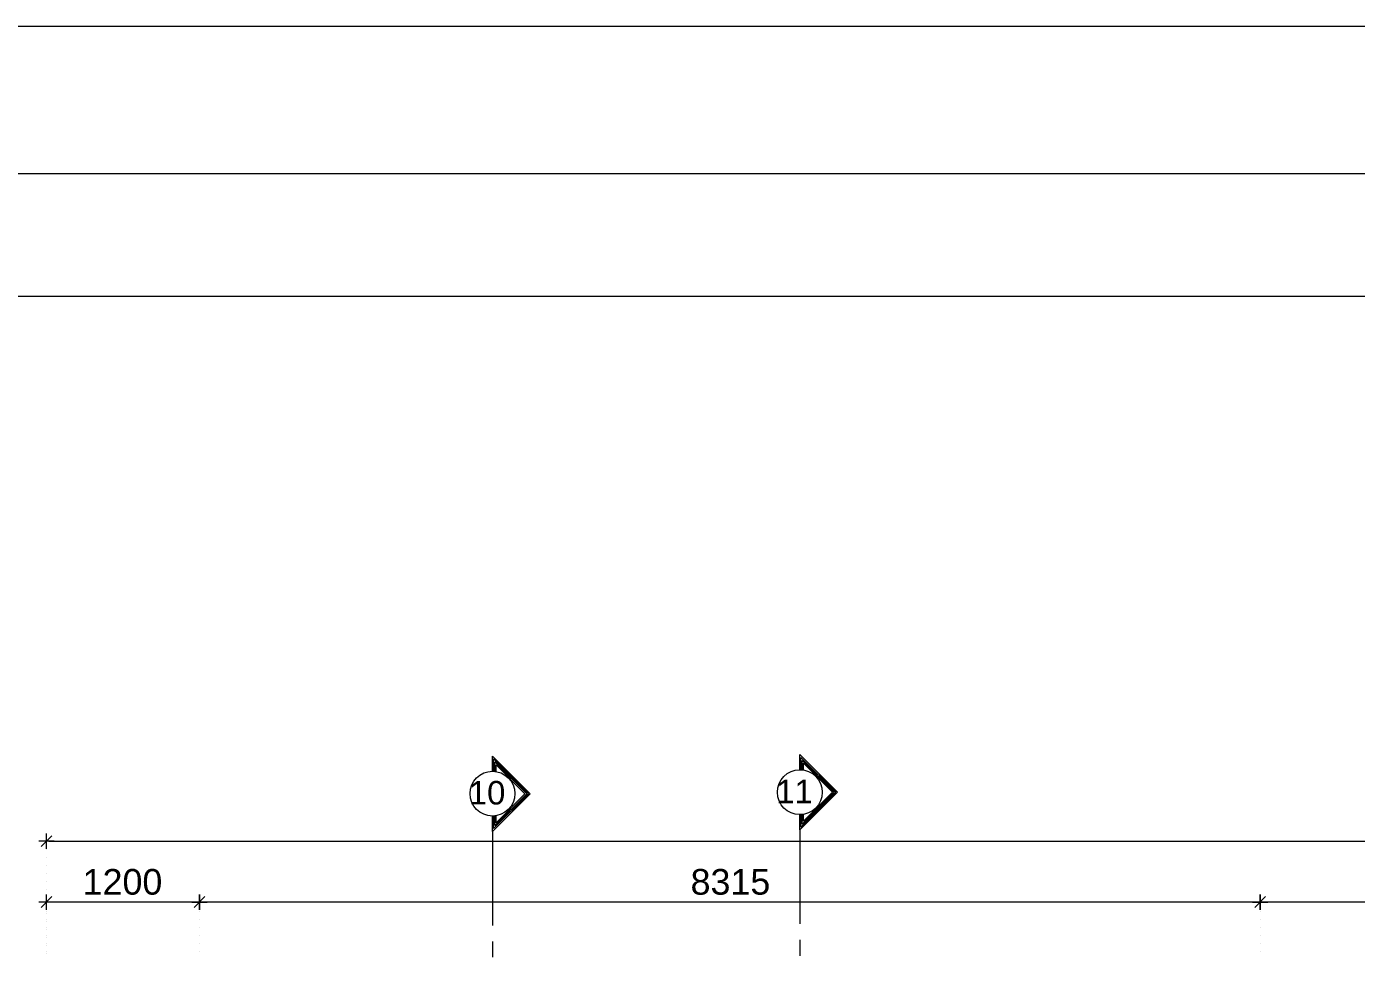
# Model space of a CAD drawing. Header units: millimetres. Extents: x -1303 to 98744, y -1303 to 90097.
# Drawn here: x 53788 to 64214, y 81483 to 88787 of the extents above; entities that cross this region are included whole.
import ezdxf

# ---------------------------------------------------------------- set-up
doc = ezdxf.new("R2010")
doc.units = ezdxf.units.MM
doc.layers.add('PDF_Geometry', color=7, linetype='Continuous')
doc.layers.add('PDF_Text', color=7, linetype='Continuous')
doc.styles.add('PDF ArialMT', font='arial.ttf')
doc.styles.get("Standard").update_dxf_attribs({"font": 'arial.ttf'})

msp = doc.modelspace()

# ---------------------------------------------------------------- linework, layer by layer
at = {"layer": 'PDF_Geometry', "lineweight": 0}
for points in [[(6.54583, 6.54583), (97433.8658, 6.54583), (97433.8658, 88787.25523), (6.54583, 88787.25523)], [(1161.74035, 13281.54944), (80883.69126, 13281.54944), (80883.69126, 87632.06458), (1161.74035, 87632.06458)], [(1161.74035, 1094.88274), (96279.51452, 1094.88274), (96279.51452, 87632.06407), (1161.74035, 87632.06407)]]:
    msp.add_lwpolyline(points, close=True, dxfattribs=at)
at = {"layer": 'PDF_Geometry', "color": 1, "lineweight": 0}
for points in [[(80623.8782, 13152.0657), (80623.8782, 86672.35925), (1637.3587, 86672.35925), (1694.907, 17759.30172), (1711.83292, 17182.97521), (1760.07166, 16609.18593), (1839.62346, 16037.93595), (1950.48832, 15472.60963), (2091.81989, 14914.0541), (2264.46428, 14363.96153), (2466.72904, 13824.87122), (2697.76807, 13296.78215), (2771.39569, 13152.0657)], [(57440.44335, 82949.50695), (57440.44335, 83068.83141), (57734.9528, 82773.47071), (57440.44335, 82478.11827), (57440.44335, 82598.294)], [(57449.74931, 82949.50695), (57449.74931, 83046.83102), (57722.25835, 82773.47071), (57449.74931, 82500.96993), (57449.74931, 82598.294)], [(57459.05939, 82949.50695), (57459.05939, 83023.97936), (57708.71679, 82773.47071), (57459.05939, 82523.81331), (57459.05939, 82598.294)], [(57468.36948, 82949.50695), (57468.36948, 83001.12771), (57695.17522, 82773.47071), (57468.36948, 82546.66497), (57468.36948, 82598.294)], [(59849.84633, 82961.35014), (59849.84633, 83080.68287), (60145.2029, 82785.32217), (59849.84633, 82489.96146), (59849.84633, 82609.29419)], [(59859.15642, 82961.35014), (59859.15642, 83057.83121), (60131.66546, 82785.32217), (59859.15642, 82512.81312), (59859.15642, 82609.29419)], [(59868.46651, 82961.35014), (59868.46651, 83034.97956), (60118.97102, 82785.32217), (59868.46651, 82534.82178), (59868.46651, 82609.29419)], [(59877.77659, 82961.35014), (59877.77659, 83012.97917), (60105.42946, 82785.32217), (59877.77659, 82557.66516), (59877.77659, 82609.29419)], [(57440.44335, 82478.11827), (57440.44335, 81741.84052)], [(59849.84633, 82489.96146), (59849.84633, 81752.84073)], [(57440.44335, 81616.59034), (57440.44335, 81492.18313)], [(59849.84633, 81628.43352), (59849.84633, 81503.18333)]]:
    msp.add_lwpolyline(points, dxfattribs=at)
at = {"layer": 'PDF_Geometry', "color": 222, "lineweight": 0, "true_color": 0xb8008a}
for points in [[(54003.63341, 82401.10035), (53883.45768, 82401.10035)], [(53985.86036, 82443.41517), (53901.23073, 82358.78554)], [(53943.54554, 82341.01663), (53943.54554, 82461.19235)], [(53963.85582, 82401.10035), (75204.2019, 82401.10035)], [(53985.86036, 81966.95203), (53901.23073, 81881.47941)], [(53943.54554, 81864.55348), (53943.54554, 81983.87795)], [(54003.63341, 81923.79422), (53883.45768, 81923.79422)], [(55124.12883, 81923.79422), (53963.85582, 81923.79422)], [(63438.98961, 81923.79422), (55163.9064, 81923.79422)], [(65688.44342, 81923.79422), (63478.76718, 81923.79422)]]:
    msp.add_lwpolyline(points, dxfattribs=at)
at = {"layer": 'PDF_Geometry', "lineweight": 0}
for points in [[(53943.54554, 82401.10035), (53943.54554, 82401.10035)], [(53943.54554, 82336.78515), (53943.54554, 82336.78515)], [(53943.54554, 82274.15591), (53943.54554, 82274.15591)], [(53943.54554, 82211.53495), (53943.54554, 82211.53495)], [(53943.54554, 82148.90573), (53943.54554, 82148.90573)], [(53943.54554, 82086.28476), (53943.54554, 82086.28476)], [(53943.54554, 82024.49852), (53943.54554, 82024.49852)], [(53943.54554, 81961.87755), (53943.54554, 81961.87755)], [(53943.54554, 81923.79422), (53943.54554, 81923.79422)], [(53943.54554, 81899.24833), (53943.54554, 81899.24833)], [(53943.54554, 81848.47055), (53943.54554, 81848.47055)], [(55143.59199, 81923.79422), (55143.59199, 81923.79422)], [(55143.59199, 81923.79422), (55143.59199, 81923.79422)], [(55143.59199, 81848.47055), (55143.59199, 81848.47055)], [(55143.59199, 81848.47055), (55143.59199, 81848.47055)], [(63458.45277, 81923.79422), (63458.45277, 81923.79422)], [(63458.45277, 81923.79422), (63458.45277, 81923.79422)], [(63458.45277, 81848.47055), (63458.45277, 81848.47055)], [(63458.45277, 81848.47055), (63458.45277, 81848.47055)], [(53943.54554, 81836.62736), (53943.54554, 81836.62736)], [(53943.54554, 81785.84959), (53943.54554, 81785.84959)], [(53943.54554, 81773.99813), (53943.54554, 81773.99813)], [(55143.59199, 81785.84959), (55143.59199, 81785.84959)], [(55143.59199, 81785.84959), (55143.59199, 81785.84959)], [(63458.45277, 81785.84959), (63458.45277, 81785.84959)], [(63458.45277, 81785.84959), (63458.45277, 81785.84959)], [(53943.54554, 81723.22036), (53943.54554, 81723.22036)], [(53943.54554, 81711.3689), (53943.54554, 81711.3689)], [(53943.54554, 81660.59112), (53943.54554, 81660.59112)], [(53943.54554, 81648.74794), (53943.54554, 81648.74794)], [(55143.59199, 81723.22036), (55143.59199, 81723.22036)], [(55143.59199, 81723.22036), (55143.59199, 81723.22036)], [(55143.59199, 81660.59112), (55143.59199, 81660.59112)], [(55143.59199, 81660.59112), (55143.59199, 81660.59112)], [(63458.45277, 81723.22036), (63458.45277, 81723.22036)], [(63458.45277, 81723.22036), (63458.45277, 81723.22036)], [(63458.45277, 81660.59112), (63458.45277, 81660.59112)], [(63458.45277, 81660.59112), (63458.45277, 81660.59112)], [(53943.54554, 81597.97016), (53943.54554, 81597.97016)], [(53943.54554, 81586.96997), (53943.54554, 81586.96997)], [(53943.54554, 81535.34094), (53943.54554, 81535.34094)], [(55143.59199, 81597.97016), (55143.59199, 81597.97016)], [(55143.59199, 81597.97016), (55143.59199, 81597.97016)], [(55143.59199, 81535.34094), (55143.59199, 81535.34094)], [(55143.59199, 81535.34094), (55143.59199, 81535.34094)], [(63458.45277, 81597.97016), (63458.45277, 81597.97016)], [(63458.45277, 81597.97016), (63458.45277, 81597.97016)], [(63458.45277, 81535.34094), (63458.45277, 81535.34094)], [(63458.45277, 81535.34094), (63458.45277, 81535.34094)], [(53943.54554, 81524.34073), (53943.54554, 81524.34073)]]:
    msp.add_lwpolyline(points, dxfattribs=at)
at = {"layer": 'PDF_Geometry', "color": 222, "lineweight": 0, "true_color": 0xb8008a}
for points in [[(55185.90681, 81966.95203), (55101.27718, 81881.47941)], [(55143.59199, 81864.55348), (55143.59199, 81983.87795)], [(63501.6147, 81966.95203), (63416.13796, 81881.47941)], [(63458.45277, 81864.55348), (63458.45277, 81983.87795)], [(55203.67985, 81923.79422), (55083.50826, 81923.79422)], [(63518.54063, 81923.79422), (63399.21203, 81923.79422)]]:
    msp.add_lwpolyline(points, close=True, dxfattribs=at)
at = {"layer": 'PDF_Geometry', "color": 1, "lineweight": 0}
for centre, radius in [((57440.46383, 82774.297), 175.79638), ((59850.18575, 82785.58721), 175.6897)]:
    msp.add_circle(centre, radius, dxfattribs=at)

# ---------------------------------------------------------------- texts
at = {"layer": 'PDF_Text', "char_height": 184.252439, "attachment_point": 4}
for s, insert in [('11', (59665.11523, 82791.48644)), ('10', (57255.26726, 82780.1824))]:
    msp.add_mtext(s, dxfattribs=dict(at, insert=insert))
at = {"layer": 'PDF_Text', "char_height": 201.084641, "attachment_point": 4, "style": 'PDF ArialMT'}
for s, insert in [('1200', (54227.63592, 82081.65653)), ('8315', (58993.73024, 82081.65653))]:
    msp.add_mtext(s, dxfattribs=dict(at, insert=insert))

doc.saveas('drawing.dxf')
